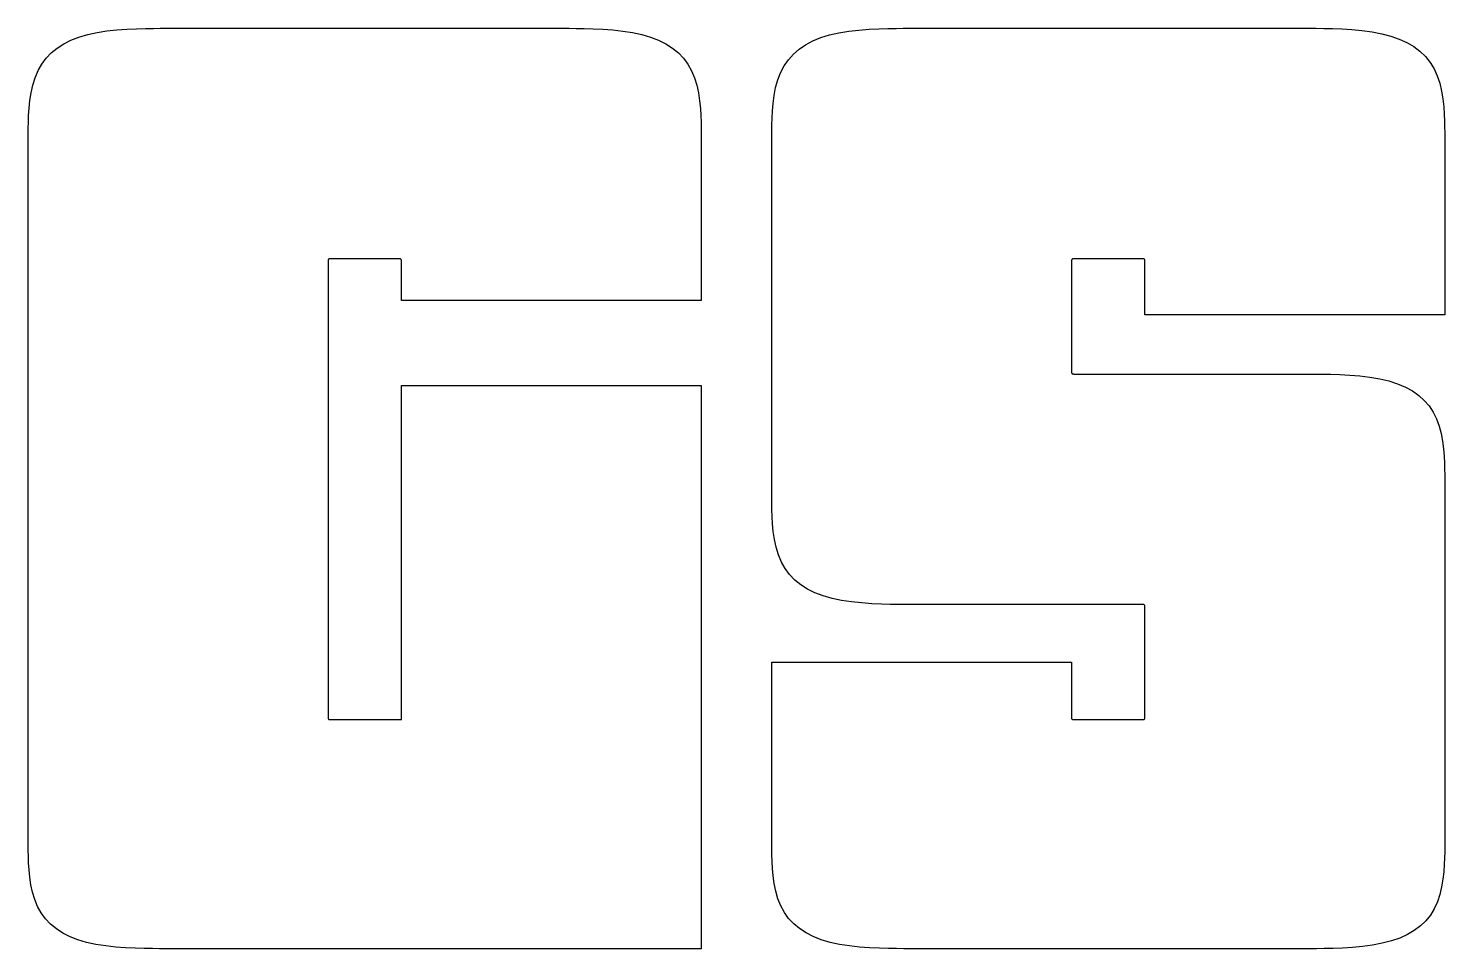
# Model space of a CAD drawing. Extents: x -29.5 to 10.5, y 9.3 to 15.2.
# Drawn here: x -29.48 to -22.58, y 10.68 to 15.17 of the extents above; entities that cross this region are included whole.
import ezdxf

# ---------------------------------------------------------------- set-up
doc = ezdxf.new("R2010")
doc.units = 0
doc.layers.add('LAYER 1', color=7, linetype='CONTINUOUS')

msp = doc.modelspace()

# ---------------------------------------------------------------- linework, layer by layer
at = {"layer": 'LAYER 1'}
for points in [[(-29.1977, 10.7142), (-29.2399, 10.7267), (-29.2785, 10.7418), (-29.3136, 10.7596), (-29.3451, 10.78), (-29.3732, 10.8032), (-29.3977, 10.829), (-29.4188, 10.8575), (-29.4363, 10.8886), (-29.4503, 10.9224), (-29.4611, 10.9582), (-29.4691, 10.995), (-29.4747, 11.0319), (-29.4783, 11.068), (-29.4804, 11.1022), (-29.4814, 11.1336), (-29.4817, 11.1612), (-29.4817, 11.1841), (-29.4817, 11.202), (-29.4817, 11.2155), (-29.4817, 11.2251), (-29.4817, 11.2315), (-29.4817, 11.2353), (-29.4817, 11.2373), (-29.4817, 11.238), (-29.4817, 11.2381), (-29.4817, 11.2392), (-29.4817, 11.2464), (-29.4817, 11.2655), (-29.4817, 11.3024), (-29.4817, 11.3628), (-29.4817, 11.4528), (-29.4817, 11.578), (-29.4817, 11.7443), (-29.4817, 11.9565), (-29.4817, 12.2088), (-29.4817, 12.4896), (-29.4817, 12.7872), (-29.4817, 13.0898), (-29.4817, 13.3859), (-29.4817, 13.6638), (-29.4817, 13.9117), (-29.4817, 14.1182), (-29.4817, 14.2791), (-29.4817, 14.3996), (-29.4817, 14.4855), (-29.4817, 14.5427), (-29.4817, 14.577), (-29.4817, 14.5943), (-29.4817, 14.6005), (-29.4817, 14.6012), (-29.4817, 14.6013), (-29.4817, 14.6022), (-29.4817, 14.6044), (-29.4817, 14.6087), (-29.4817, 14.6156), (-29.4817, 14.6259), (-29.4817, 14.6402), (-29.4817, 14.6592), (-29.4817, 14.6833), (-29.4813, 14.7122), (-29.4802, 14.7448), (-29.4779, 14.7802), (-29.4741, 14.8173), (-29.4682, 14.8552), (-29.4599, 14.8929), (-29.4487, 14.9293), (-29.4343, 14.9636), (-29.4163, 14.9952), (-29.3949, 15.0241), (-29.3699, 15.0502), (-29.3414, 15.0736), (-29.3094, 15.0942), (-29.2738, 15.1121), (-29.2348, 15.1273), (-29.1922, 15.1397), (-29.1464, 15.1495), (-29.0986, 15.1569), (-29.0499, 15.1622), (-29.0016, 15.1659), (-28.9551, 15.1681), (-28.9115, 15.1693), (-28.8722, 15.1698), (-28.8385, 15.1699), (-28.8113, 15.1699), (-28.7904, 15.1699), (-28.7751, 15.1699), (-28.7645, 15.1699), (-28.7576, 15.1699), (-28.7537, 15.1699), (-28.752, 15.1699), (-28.7515, 15.1699), (-28.7514, 15.1699), (-28.7498, 15.1699), (-28.7434, 15.1699), (-28.7292, 15.1699), (-28.704, 15.1699), (-28.6646, 15.1699), (-28.6079, 15.1699), (-28.5307, 15.1699), (-28.4298, 15.1699), (-28.3047, 15.1699), (-28.1607, 15.1699), (-28.004, 15.1699), (-27.8411, 15.1699), (-27.6782, 15.1699), (-27.5217, 15.1699), (-27.3779, 15.1699), (-27.2531, 15.1699), (-27.1526, 15.1699), (-27.0757, 15.1699), (-27.0193, 15.1699), (-26.9801, 15.1699), (-26.955, 15.1699), (-26.941, 15.1699), (-26.9347, 15.1699), (-26.9331, 15.1699), (-26.933, 15.1699), (-26.9325, 15.1699), (-26.9307, 15.1699), (-26.9268, 15.1699), (-26.9199, 15.1699), (-26.9092, 15.1699), (-26.8938, 15.1699), (-26.8729, 15.1699), (-26.8456, 15.1699), (-26.8118, 15.1698), (-26.7724, 15.1693), (-26.7288, 15.1681), (-26.6822, 15.1658), (-26.634, 15.1621), (-26.5853, 15.1568), (-26.5374, 15.1493), (-26.4917, 15.1395), (-26.4491, 15.1271), (-26.4101, 15.1119), (-26.3747, 15.094), (-26.3427, 15.0733), (-26.3142, 15.0499), (-26.2893, 15.0237), (-26.2679, 14.9948), (-26.25, 14.9632), (-26.2356, 14.9288), (-26.2245, 14.8923), (-26.2162, 14.8546), (-26.2104, 14.8168), (-26.2065, 14.7797), (-26.2043, 14.7443), (-26.2032, 14.7118), (-26.2028, 14.6829), (-26.2028, 14.6589), (-26.2028, 14.64), (-26.2028, 14.6257), (-26.2028, 14.6155), (-26.2028, 14.6086), (-26.2028, 14.6044), (-26.2028, 14.6022), (-26.2028, 14.6013), (-26.2028, 14.6012), (-26.2028, 14.601), (-26.2028, 14.5996), (-26.2028, 14.5957), (-26.2028, 14.5879), (-26.2028, 14.5749), (-26.2028, 14.5554), (-26.2028, 14.5281), (-26.2028, 14.4917), (-26.2028, 14.445), (-26.2028, 14.389), (-26.2028, 14.3263), (-26.2028, 14.2595), (-26.2028, 14.1912), (-26.2028, 14.1242), (-26.2028, 14.0609), (-26.2028, 14.0042), (-26.2028, 13.9565), (-26.2028, 13.9191), (-26.2028, 13.891), (-26.2028, 13.8708), (-26.2028, 13.8572), (-26.2028, 13.849), (-26.2028, 13.8447), (-26.2028, 13.8431), (-26.2028, 13.8429), (-26.2028, 13.8429), (-26.2028, 13.8429), (-26.2028, 13.8429), (-26.2028, 13.8429), (-26.2028, 13.8429), (-26.2028, 13.8429), (-26.2028, 13.8429), (-26.2028, 13.8429), (-26.2029, 13.8429), (-26.2047, 13.8429), (-26.2107, 13.8429), (-26.2234, 13.8429), (-26.2454, 13.8429), (-26.2792, 13.8429), (-26.3273, 13.8429), (-26.3923, 13.8429), (-26.4766, 13.8429), (-26.58, 13.8429), (-26.6977, 13.8429), (-26.8247, 13.8429), (-26.9559, 13.8429), (-27.0861, 13.8429), (-27.2105, 13.8429), (-27.3238, 13.8429), (-27.421, 13.8429), (-27.4984, 13.8429), (-27.5572, 13.8429), (-27.6001, 13.8429), (-27.6295, 13.8429), (-27.6479, 13.8429), (-27.658, 13.8429), (-27.6623, 13.8429), (-27.6632, 13.8429), (-27.6632, 13.8429), (-27.6632, 13.8429), (-27.6632, 13.8429), (-27.6632, 13.8429), (-27.6632, 13.8429), (-27.6632, 13.8429), (-27.6632, 13.8429), (-27.6632, 13.8429), (-27.6632, 13.8429), (-27.6632, 13.843), (-27.6632, 13.8436), (-27.6632, 13.845), (-27.6632, 13.8475), (-27.6632, 13.8514), (-27.6632, 13.8571), (-27.6632, 13.8649), (-27.6632, 13.8751), (-27.6632, 13.8879), (-27.6632, 13.9028), (-27.6632, 13.919), (-27.6632, 13.9359), (-27.6632, 13.9529), (-27.6632, 13.9694), (-27.6632, 13.9845), (-27.6632, 13.9978), (-27.6632, 14.0086), (-27.6632, 14.0168), (-27.6632, 14.0229), (-27.6632, 14.0272), (-27.6632, 14.03), (-27.6632, 14.0316), (-27.6632, 14.0323), (-27.6632, 14.0325), (-27.6632, 14.0325), (-27.6632, 14.0325), (-27.6632, 14.0325), (-27.6632, 14.0326), (-27.6632, 14.0327), (-27.6632, 14.0329), (-27.6632, 14.0332), (-27.6632, 14.0336), (-27.6632, 14.0341), (-27.6632, 14.0347), (-27.6632, 14.0355), (-27.6632, 14.0363), (-27.6633, 14.0372), (-27.6634, 14.0381), (-27.6635, 14.039), (-27.6637, 14.04), (-27.6639, 14.0408), (-27.6642, 14.0417), (-27.6646, 14.0424), (-27.665, 14.0431), (-27.6655, 14.0437), (-27.6661, 14.0443), (-27.6667, 14.0448), (-27.6675, 14.0452), (-27.6682, 14.0456), (-27.6691, 14.0458), (-27.67, 14.0461), (-27.6709, 14.0462), (-27.6719, 14.0463), (-27.6728, 14.0464), (-27.6737, 14.0465), (-27.6745, 14.0465), (-27.6752, 14.0465), (-27.6758, 14.0465), (-27.6763, 14.0465), (-27.6767, 14.0465), (-27.6769, 14.0465), (-27.6771, 14.0465), (-27.6772, 14.0465), (-27.6773, 14.0465), (-27.6773, 14.0465), (-27.6773, 14.0465), (-27.6774, 14.0465), (-27.6779, 14.0465), (-27.6794, 14.0465), (-27.6826, 14.0465), (-27.688, 14.0465), (-27.6961, 14.0465), (-27.7076, 14.0465), (-27.723, 14.0465), (-27.7428, 14.0465), (-27.7668, 14.0465), (-27.7938, 14.0465), (-27.8227, 14.0465), (-27.8524, 14.0465), (-27.8817, 14.0465), (-27.9095, 14.0465), (-27.9346, 14.0465), (-27.9558, 14.0465), (-27.9725, 14.0465), (-27.9852, 14.0465), (-27.9943, 14.0465), (-28.0005, 14.0465), (-28.0043, 14.0465), (-28.0064, 14.0465), (-28.0072, 14.0465), (-28.0073, 14.0465), (-28.0073, 14.0465), (-28.0073, 14.0465), (-28.0074, 14.0465), (-28.0075, 14.0465), (-28.0076, 14.0465), (-28.0078, 14.0465), (-28.0082, 14.0465), (-28.0086, 14.0465), (-28.0092, 14.0465), (-28.0099, 14.0465), (-28.0106, 14.0465), (-28.0115, 14.0464), (-28.0124, 14.0464), (-28.0133, 14.0463), (-28.0143, 14.0461), (-28.0152, 14.0459), (-28.016, 14.0457), (-28.0168, 14.0453), (-28.0175, 14.0449), (-28.0182, 14.0445), (-28.0188, 14.0439), (-28.0193, 14.0433), (-28.0198, 14.0427), (-28.0202, 14.0419), (-28.0205, 14.0411), (-28.0207, 14.0402), (-28.0209, 14.0393), (-28.0211, 14.0384), (-28.0212, 14.0375), (-28.0212, 14.0366), (-28.0213, 14.0357), (-28.0213, 14.035), (-28.0213, 14.0343), (-28.0213, 14.0337), (-28.0213, 14.0333), (-28.0213, 14.033), (-28.0213, 14.0328), (-28.0213, 14.0326), (-28.0213, 14.0326), (-28.0213, 14.0325), (-28.0213, 14.0325), (-28.0213, 14.0325), (-28.0213, 14.0312), (-28.0213, 14.025), (-28.0213, 14.0102), (-28.0213, 13.9827), (-28.0213, 13.9388), (-28.0213, 13.8747), (-28.0213, 13.7864), (-28.0213, 13.6701), (-28.0213, 13.5236), (-28.0213, 13.3523), (-28.0213, 13.1639), (-28.0213, 12.9662), (-28.0213, 12.7668), (-28.0213, 12.5735), (-28.0213, 12.3939), (-28.0213, 12.2358), (-28.0213, 12.1063), (-28.0213, 12.0065), (-28.0213, 11.9324), (-28.0213, 11.8802), (-28.0213, 11.8462), (-28.0213, 11.8264), (-28.0213, 11.8169), (-28.0213, 11.814), (-28.0213, 11.8138), (-28.0213, 11.8138), (-28.0213, 11.8138), (-28.0213, 11.8137), (-28.0213, 11.8136), (-28.0213, 11.8134), (-28.0213, 11.8131), (-28.0213, 11.8127), (-28.0213, 11.8122), (-28.0213, 11.8116), (-28.0213, 11.8109), (-28.0213, 11.8101), (-28.0212, 11.8092), (-28.0211, 11.8082), (-28.021, 11.8073), (-28.0208, 11.8064), (-28.0206, 11.8055), (-28.0203, 11.8047), (-28.02, 11.8039), (-28.0195, 11.8032), (-28.019, 11.8026), (-28.0185, 11.802), (-28.0178, 11.8015), (-28.0171, 11.8011), (-28.0164, 11.8008), (-28.0155, 11.8005), (-28.0146, 11.8003), (-28.0137, 11.8001), (-28.0128, 11.8), (-28.0119, 11.7999), (-28.011, 11.7998), (-28.0102, 11.7998), (-28.0095, 11.7998), (-28.0088, 11.7998), (-28.0083, 11.7998), (-28.008, 11.7998), (-28.0077, 11.7998), (-28.0075, 11.7998), (-28.0074, 11.7998), (-28.0073, 11.7998), (-28.0073, 11.7998), (-28.0073, 11.7998), (-28.0073, 11.7998), (-28.0068, 11.7998), (-28.0053, 11.7998), (-28.0022, 11.7998), (-27.9969, 11.7998), (-27.9888, 11.7998), (-27.9772, 11.7998), (-27.9617, 11.7998), (-27.9415, 11.7998), (-27.917, 11.7998), (-27.8891, 11.7998), (-27.8591, 11.7998), (-27.8281, 11.7998), (-27.7975, 11.7998), (-27.7683, 11.7998), (-27.7418, 11.7998), (-27.7191, 11.7998), (-27.7012, 11.7998), (-27.6875, 11.7998), (-27.6776, 11.7998), (-27.6708, 11.7998), (-27.6666, 11.7998), (-27.6643, 11.7998), (-27.6634, 11.7998), (-27.6632, 11.7998), (-27.6632, 11.7998), (-27.6632, 11.7998), (-27.6632, 11.7998), (-27.6632, 11.7998), (-27.6632, 11.7998), (-27.6632, 11.7998), (-27.6632, 11.7998), (-27.6632, 11.7998), (-27.6632, 11.7998), (-27.6632, 11.8012), (-27.6632, 11.8066), (-27.6632, 11.8188), (-27.6632, 11.8408), (-27.6632, 11.8753), (-27.6632, 11.9252), (-27.6632, 11.9932), (-27.6632, 12.0823), (-27.6632, 12.1933), (-27.6632, 12.3215), (-27.6632, 12.4614), (-27.6632, 12.6071), (-27.6632, 12.7531), (-27.6632, 12.8938), (-27.6632, 13.0234), (-27.6632, 13.1363), (-27.6632, 13.2276), (-27.6632, 13.2976), (-27.6632, 13.3491), (-27.6632, 13.3849), (-27.6632, 13.408), (-27.6632, 13.4211), (-27.6632, 13.427), (-27.6632, 13.4286), (-27.6632, 13.4287), (-27.6632, 13.4287), (-27.6632, 13.4287), (-27.6632, 13.4287), (-27.6632, 13.4287), (-27.6632, 13.4287), (-27.6632, 13.4287), (-27.6632, 13.4287), (-27.6632, 13.4287), (-27.6626, 13.4287), (-27.659, 13.4287), (-27.65, 13.4287), (-27.6329, 13.4287), (-27.6054, 13.4287), (-27.5647, 13.4287), (-27.5085, 13.4287), (-27.4341, 13.4287), (-27.3398, 13.4287), (-27.2286, 13.4287), (-27.1057, 13.4287), (-26.9759, 13.4287), (-26.8446, 13.4287), (-26.7166, 13.4287), (-26.5972, 13.4287), (-26.4913, 13.4287), (-26.4038, 13.4287), (-26.336, 13.4287), (-26.2855, 13.4287), (-26.2497, 13.4287), (-26.2261, 13.4287), (-26.2121, 13.4287), (-26.2053, 13.4287), (-26.203, 13.4287), (-26.2028, 13.4287), (-26.2028, 13.4287), (-26.2028, 13.4287), (-26.2028, 13.4287), (-26.2028, 13.4287), (-26.2028, 13.4287), (-26.2028, 13.4287), (-26.2028, 13.4287), (-26.2028, 13.4287), (-26.2028, 13.4282), (-26.2028, 13.4235), (-26.2028, 13.4098), (-26.2028, 13.3825), (-26.2028, 13.3366), (-26.2028, 13.2676), (-26.2028, 13.1705), (-26.2028, 13.0406), (-26.2028, 12.8736), (-26.2028, 12.6725), (-26.2028, 12.4465), (-26.2028, 12.2052), (-26.2028, 11.9582), (-26.2028, 11.7149), (-26.2028, 11.485), (-26.2028, 11.2779), (-26.2028, 11.1031), (-26.2028, 10.9658), (-26.2028, 10.8623), (-26.2028, 10.7878), (-26.2028, 10.7375), (-26.2028, 10.7067), (-26.2028, 10.6906), (-26.2028, 10.6844), (-26.2028, 10.6834), (-26.2028, 10.6834), (-26.2028, 10.6834), (-26.2028, 10.6834), (-26.2028, 10.6834), (-26.2028, 10.6834), (-26.2028, 10.6834), (-26.2028, 10.6834), (-26.2028, 10.6834), (-26.203, 10.6834), (-26.2058, 10.6834), (-26.2157, 10.6834), (-26.2371, 10.6834), (-26.2745, 10.6834), (-26.3322, 10.6834), (-26.4146, 10.6834), (-26.5263, 10.6834), (-26.6715, 10.6834), (-26.8503, 10.6834), (-27.0546, 10.6834), (-27.2755, 10.6834), (-27.5043, 10.6834), (-27.732, 10.6834), (-27.9498, 10.6834), (-28.1488, 10.6834), (-28.3203, 10.6834), (-28.4573, 10.6834), (-28.5616, 10.6834), (-28.6378, 10.6834), (-28.6903, 10.6834), (-28.7235, 10.6834), (-28.7418, 10.6834), (-28.7496, 10.6834), (-28.7515, 10.6834), (-28.7515, 10.6834), (-28.7521, 10.6834), (-28.7541, 10.6834), (-28.7583, 10.6834), (-28.7656, 10.6834), (-28.7768, 10.6834), (-28.7927, 10.6834), (-28.8143, 10.6834), (-28.8423, 10.6834), (-28.8769, 10.6835), (-28.9168, 10.6841), (-28.9608, 10.6854), (-29.0076, 10.6877), (-29.056, 10.6915), (-29.1046, 10.6969), (-29.1523, 10.7044)], [(-25.5748, 10.7142), (-25.6175, 10.7269), (-25.6566, 10.7422), (-25.6921, 10.7604), (-25.7239, 10.7813), (-25.7521, 10.8049), (-25.7767, 10.8313), (-25.7977, 10.8604), (-25.8151, 10.8922), (-25.8289, 10.9268), (-25.8395, 10.9632), (-25.8472, 11.0007), (-25.8525, 11.038), (-25.8559, 11.0743), (-25.8578, 11.1085), (-25.8586, 11.1397), (-25.8588, 11.1668), (-25.8588, 11.1888), (-25.8588, 11.2058), (-25.8588, 11.2183), (-25.8588, 11.2271), (-25.8588, 11.2328), (-25.8588, 11.2361), (-25.8588, 11.2376), (-25.8588, 11.2381), (-25.8588, 11.2381), (-25.8588, 11.2388), (-25.8588, 11.2415), (-25.8588, 11.2479), (-25.8588, 11.2595), (-25.8588, 11.2778), (-25.8588, 11.3042), (-25.8588, 11.3404), (-25.8588, 11.3879), (-25.8588, 11.4469), (-25.8588, 11.5148), (-25.8588, 11.5886), (-25.8588, 11.6652), (-25.8588, 11.7416), (-25.8588, 11.8147), (-25.8588, 11.8814), (-25.8588, 11.9388), (-25.8588, 11.9845), (-25.8588, 12.0191), (-25.8588, 12.0442), (-25.8588, 12.0613), (-25.8588, 12.072), (-25.8588, 12.0778), (-25.8588, 12.0801), (-25.8588, 12.0806), (-25.8588, 12.0806), (-25.8588, 12.0806), (-25.8588, 12.0806), (-25.8588, 12.0806), (-25.8588, 12.0806), (-25.8588, 12.0806), (-25.8588, 12.0806), (-25.8588, 12.0806), (-25.8587, 12.0806), (-25.8571, 12.0806), (-25.8514, 12.0806), (-25.8389, 12.0806), (-25.817, 12.0806), (-25.783, 12.0806), (-25.7343, 12.0806), (-25.6682, 12.0806), (-25.5823, 12.0806), (-25.4769, 12.0806), (-25.3569, 12.0806), (-25.2278, 12.0806), (-25.0946, 12.0806), (-24.9629, 12.0806), (-24.8378, 12.0806), (-24.7245, 12.0806), (-24.6285, 12.0806), (-24.553, 12.0806), (-24.4961, 12.0806), (-24.4553, 12.0806), (-24.4277, 12.0806), (-24.4109, 12.0806), (-24.4022, 12.0806), (-24.3989, 12.0806), (-24.3984, 12.0806), (-24.3984, 12.0806), (-24.3984, 12.0806), (-24.3984, 12.0806), (-24.3984, 12.0806), (-24.3984, 12.0806), (-24.3984, 12.0806), (-24.3984, 12.0806), (-24.3984, 12.0806), (-24.3984, 12.0806), (-24.3984, 12.0802), (-24.3984, 12.0789), (-24.3984, 12.0764), (-24.3984, 12.072), (-24.3984, 12.0654), (-24.3984, 12.0559), (-24.3984, 12.0433), (-24.3984, 12.0269), (-24.3984, 12.0071), (-24.3984, 11.9848), (-24.3984, 11.961), (-24.3984, 11.9367), (-24.3984, 11.9127), (-24.3984, 11.8902), (-24.3984, 11.87), (-24.3984, 11.8531), (-24.3984, 11.84), (-24.3984, 11.8301), (-24.3984, 11.8231), (-24.3984, 11.8185), (-24.3984, 11.8157), (-24.3984, 11.8143), (-24.3984, 11.8139), (-24.3984, 11.8138), (-24.3984, 11.8138), (-24.3984, 11.8138), (-24.3984, 11.8137), (-24.3984, 11.8136), (-24.3984, 11.8134), (-24.3984, 11.8131), (-24.3984, 11.8128), (-24.3984, 11.8123), (-24.3984, 11.8117), (-24.3984, 11.8109), (-24.3984, 11.8101), (-24.3983, 11.8092), (-24.3982, 11.8082), (-24.3981, 11.8073), (-24.3979, 11.8063), (-24.3977, 11.8054), (-24.3974, 11.8046), (-24.397, 11.8038), (-24.3966, 11.8031), (-24.3961, 11.8025), (-24.3955, 11.802), (-24.3948, 11.8015), (-24.3941, 11.8011), (-24.3933, 11.8007), (-24.3925, 11.8004), (-24.3916, 11.8002), (-24.3906, 11.8001), (-24.3897, 11.7999), (-24.3888, 11.7999), (-24.3879, 11.7998), (-24.3871, 11.7998), (-24.3864, 11.7998), (-24.3858, 11.7998), (-24.3853, 11.7998), (-24.385, 11.7998), (-24.3847, 11.7998), (-24.3846, 11.7998), (-24.3845, 11.7998), (-24.3844, 11.7998), (-24.3844, 11.7998), (-24.3844, 11.7998), (-24.3843, 11.7998), (-24.3835, 11.7998), (-24.3814, 11.7998), (-24.3775, 11.7998), (-24.3712, 11.7998), (-24.3618, 11.7998), (-24.3488, 11.7998), (-24.3315, 11.7998), (-24.3096, 11.7998), (-24.2839, 11.7998), (-24.2555, 11.7998), (-24.2257, 11.7998), (-24.1957, 11.7998), (-24.1665, 11.7998), (-24.1396, 11.7998), (-24.1159, 11.7998), (-24.0967, 11.7998), (-24.082, 11.7998), (-24.0711, 11.7998), (-24.0636, 11.7998), (-24.0587, 11.7998), (-24.056, 11.7998), (-24.0547, 11.7998), (-24.0544, 11.7998), (-24.0544, 11.7998), (-24.0544, 11.7998), (-24.0544, 11.7998), (-24.0543, 11.7998), (-24.0541, 11.7998), (-24.0539, 11.7998), (-24.0536, 11.7998), (-24.0532, 11.7998), (-24.0527, 11.7998), (-24.052, 11.7998), (-24.0512, 11.7998), (-24.0504, 11.7998), (-24.0494, 11.7999), (-24.0485, 11.8), (-24.0475, 11.8001), (-24.0466, 11.8003), (-24.0457, 11.8006), (-24.0449, 11.8009), (-24.0442, 11.8013), (-24.0435, 11.8018), (-24.0429, 11.8023), (-24.0423, 11.8029), (-24.0419, 11.8035), (-24.0415, 11.8043), (-24.0411, 11.8051), (-24.0409, 11.806), (-24.0407, 11.8069), (-24.0405, 11.8078), (-24.0404, 11.8088), (-24.0404, 11.8097), (-24.0403, 11.8106), (-24.0403, 11.8114), (-24.0403, 11.812), (-24.0403, 11.8126), (-24.0403, 11.813), (-24.0403, 11.8133), (-24.0403, 11.8135), (-24.0403, 11.8137), (-24.0403, 11.8138), (-24.0403, 11.8138), (-24.0403, 11.8138), (-24.0403, 11.8138), (-24.0403, 11.8143), (-24.0403, 11.8162), (-24.0403, 11.8204), (-24.0403, 11.828), (-24.0403, 11.8399), (-24.0403, 11.8571), (-24.0403, 11.8805), (-24.0403, 11.9111), (-24.0403, 11.9489), (-24.0403, 11.9923), (-24.0403, 12.0392), (-24.0403, 12.0878), (-24.0403, 12.1361), (-24.0403, 12.1821), (-24.0403, 12.2241), (-24.0403, 12.2599), (-24.0403, 12.2883), (-24.0403, 12.3098), (-24.0403, 12.3253), (-24.0403, 12.3358), (-24.0403, 12.3423), (-24.0403, 12.3458), (-24.0403, 12.3471), (-24.0403, 12.3474), (-24.0403, 12.3474), (-24.0403, 12.3474), (-24.0403, 12.3475), (-24.0403, 12.3476), (-24.0403, 12.3477), (-24.0403, 12.348), (-24.0403, 12.3483), (-24.0403, 12.3488), (-24.0403, 12.3494), (-24.0403, 12.3501), (-24.0403, 12.3509), (-24.0404, 12.3518), (-24.0404, 12.3527), (-24.0406, 12.3536), (-24.0407, 12.3546), (-24.0409, 12.3555), (-24.0412, 12.3564), (-24.0416, 12.3571), (-24.042, 12.3579), (-24.0425, 12.3585), (-24.043, 12.3591), (-24.0437, 12.3596), (-24.0444, 12.36), (-24.0451, 12.3604), (-24.046, 12.3607), (-24.0469, 12.3609), (-24.0478, 12.3611), (-24.0488, 12.3612), (-24.0497, 12.3613), (-24.0506, 12.3614), (-24.0515, 12.3614), (-24.0522, 12.3614), (-24.0528, 12.3614), (-24.0533, 12.3614), (-24.0537, 12.3614), (-24.054, 12.3614), (-24.0542, 12.3614), (-24.0543, 12.3614), (-24.0544, 12.3614), (-24.0544, 12.3614), (-24.0544, 12.3614), (-24.0546, 12.3614), (-24.0563, 12.3614), (-24.0616, 12.3614), (-24.0724, 12.3614), (-24.0905, 12.3614), (-24.118, 12.3614), (-24.1569, 12.3614), (-24.2089, 12.3614), (-24.276, 12.3614), (-24.3565, 12.3614), (-24.4468, 12.3614), (-24.5429, 12.3614), (-24.6409, 12.3614), (-24.737, 12.3614), (-24.8272, 12.3614), (-24.9077, 12.3614), (-24.9746, 12.3614), (-25.0265, 12.3614), (-25.0653, 12.3614), (-25.0927, 12.3614), (-25.1108, 12.3614), (-25.1215, 12.3614), (-25.1267, 12.3614), (-25.1284, 12.3614), (-25.1286, 12.3614), (-25.1289, 12.3614), (-25.1302, 12.3614), (-25.1334, 12.3614), (-25.1395, 12.3614), (-25.1492, 12.3614), (-25.1635, 12.3614), (-25.1833, 12.3614), (-25.2095, 12.3614), (-25.2425, 12.3615), (-25.2814, 12.3619), (-25.3249, 12.3629), (-25.3717, 12.365), (-25.4205, 12.3685), (-25.4698, 12.3737), (-25.5185, 12.3809), (-25.5652, 12.3906), (-25.6087, 12.4029), (-25.6485, 12.4181), (-25.6848, 12.4361), (-25.7174, 12.4569), (-25.7464, 12.4805), (-25.7718, 12.507), (-25.7935, 12.5362), (-25.8117, 12.5683), (-25.8262, 12.6032), (-25.8374, 12.6402), (-25.8457, 12.6785), (-25.8515, 12.7169), (-25.8553, 12.7544), (-25.8575, 12.79), (-25.8585, 12.8228), (-25.8588, 12.8515), (-25.8588, 12.8753), (-25.8588, 12.8937), (-25.8588, 12.9075), (-25.8588, 12.9173), (-25.8588, 12.9238), (-25.8588, 12.9276), (-25.8588, 12.9295), (-25.8588, 12.9301), (-25.8588, 12.9302), (-25.8588, 12.931), (-25.8588, 12.9353), (-25.8588, 12.9463), (-25.8588, 12.9667), (-25.8588, 12.9998), (-25.8588, 13.0486), (-25.8588, 13.116), (-25.8588, 13.2051), (-25.8588, 13.3175), (-25.8588, 13.449), (-25.8588, 13.5933), (-25.8588, 13.7446), (-25.8588, 13.8967), (-25.8588, 14.0435), (-25.8588, 14.1791), (-25.8588, 14.2974), (-25.8588, 14.393), (-25.8588, 14.4662), (-25.8588, 14.5198), (-25.8588, 14.5569), (-25.8588, 14.5806), (-25.8588, 14.5938), (-25.8588, 14.5997), (-25.8588, 14.6012), (-25.8588, 14.6012), (-25.8588, 14.6016), (-25.8588, 14.6031), (-25.8588, 14.6063), (-25.8588, 14.612), (-25.8588, 14.6208), (-25.8588, 14.6334), (-25.8588, 14.6505), (-25.8588, 14.6728), (-25.8586, 14.7002), (-25.8578, 14.7319), (-25.856, 14.7669), (-25.8528, 14.804), (-25.8476, 14.8422), (-25.84, 14.8806), (-25.8297, 14.9181), (-25.8161, 14.9536), (-25.7989, 14.9865), (-25.7782, 15.0165), (-25.7538, 15.0437), (-25.7258, 15.0681), (-25.6941, 15.0897), (-25.6589, 15.1085), (-25.6201, 15.1244), (-25.5776, 15.1376), (-25.5317, 15.1479), (-25.4834, 15.1558), (-25.4341, 15.1615), (-25.3851, 15.1655), (-25.3376, 15.1679), (-25.293, 15.1692), (-25.2527, 15.1698), (-25.2179, 15.1699), (-25.1899, 15.1699), (-25.1684, 15.1699), (-25.1527, 15.1699), (-25.1417, 15.1699), (-25.1348, 15.1699), (-25.1308, 15.1699), (-25.1291, 15.1699), (-25.1286, 15.1699), (-25.1285, 15.1699), (-25.1266, 15.1699), (-25.1197, 15.1699), (-25.1045, 15.1699), (-25.0777, 15.1699), (-25.036, 15.1699), (-24.9761, 15.1699), (-24.8947, 15.1699), (-24.7885, 15.1699), (-24.658, 15.1699), (-24.5092, 15.1699), (-24.3487, 15.1699), (-24.183, 15.1699), (-24.0188, 15.1699), (-23.8625, 15.1699), (-23.7209, 15.1699), (-23.6005, 15.1699), (-23.5056, 15.1699), (-23.434, 15.1699), (-23.3824, 15.1699), (-23.3476, 15.1699), (-23.3263, 15.1699), (-23.3151, 15.1699), (-23.3108, 15.1699), (-23.3101, 15.1699), (-23.31, 15.1699), (-23.3091, 15.1699), (-23.3065, 15.1699), (-23.3013, 15.1699), (-23.2927, 15.1699), (-23.2798, 15.1699), (-23.2616, 15.1699), (-23.2374, 15.1699), (-23.2063, 15.1699), (-23.169, 15.1696), (-23.1266, 15.1688), (-23.0806, 15.167), (-23.0323, 15.1639), (-22.983, 15.1593), (-22.9339, 15.1527), (-22.8865, 15.1437), (-22.8421, 15.1322), (-22.8012, 15.1178), (-22.7639, 15.1006), (-22.7303, 15.0806), (-22.7002, 15.0578), (-22.6738, 15.0322), (-22.651, 15.0037), (-22.6318, 14.9725), (-22.6163, 14.9384), (-22.6041, 14.9019), (-22.5951, 14.8639), (-22.5886, 14.8254), (-22.5843, 14.7875), (-22.5817, 14.7512), (-22.5804, 14.7176), (-22.58, 14.6876), (-22.5799, 14.6623), (-22.5799, 14.6424), (-22.5799, 14.6274), (-22.5799, 14.6165), (-22.5799, 14.6092), (-22.5799, 14.6047), (-22.5799, 14.6023), (-22.5799, 14.6014), (-22.5799, 14.6012), (-22.5799, 14.601), (-22.5799, 14.5995), (-22.5799, 14.5952), (-22.5799, 14.5866), (-22.5799, 14.5721), (-22.5799, 14.5503), (-22.5799, 14.5197), (-22.5799, 14.4787), (-22.5799, 14.4262), (-22.5799, 14.3634), (-22.5799, 14.2934), (-22.5799, 14.219), (-22.5799, 14.1434), (-22.5799, 14.0696), (-22.5799, 14.0004), (-22.5799, 13.939), (-22.5799, 13.8882), (-22.5799, 13.849), (-22.5799, 13.8198), (-22.5799, 13.7992), (-22.5799, 13.7857), (-22.5799, 13.7778), (-22.5799, 13.774), (-22.5799, 13.7728), (-22.5799, 13.7727), (-22.5799, 13.7727), (-22.5799, 13.7727), (-22.5799, 13.7727), (-22.5799, 13.7727), (-22.5799, 13.7727), (-22.5799, 13.7727), (-22.5799, 13.7727), (-22.5799, 13.7727), (-22.5804, 13.7727), (-22.5838, 13.7727), (-22.5926, 13.7727), (-22.6094, 13.7727), (-22.6371, 13.7727), (-22.6781, 13.7727), (-22.7351, 13.7727), (-22.8108, 13.7727), (-22.907, 13.7727), (-23.0203, 13.7727), (-23.1455, 13.7727), (-23.2773, 13.7727), (-23.4104, 13.7727), (-23.5395, 13.7727), (-23.6594, 13.7727), (-23.7646, 13.7727), (-23.8504, 13.7727), (-23.9163, 13.7727), (-23.9648, 13.7727), (-23.9987, 13.7727), (-24.0205, 13.7727), (-24.033, 13.7727), (-24.0386, 13.7727), (-24.0402, 13.7727), (-24.0403, 13.7727), (-24.0403, 13.7727), (-24.0403, 13.7727), (-24.0403, 13.7727), (-24.0403, 13.7727), (-24.0403, 13.7727), (-24.0403, 13.7727), (-24.0403, 13.7727), (-24.0403, 13.7727), (-24.0403, 13.7728), (-24.0403, 13.7736), (-24.0403, 13.7754), (-24.0403, 13.7787), (-24.0403, 13.784), (-24.0403, 13.7918), (-24.0403, 13.8025), (-24.0403, 13.8166), (-24.0403, 13.8343), (-24.0403, 13.8549), (-24.0403, 13.8775), (-24.0403, 13.901), (-24.0403, 13.9246), (-24.0403, 13.9474), (-24.0403, 13.9683), (-24.0403, 13.9865), (-24.0403, 14.0011), (-24.0403, 14.0122), (-24.0403, 14.0203), (-24.0403, 14.0259), (-24.0403, 14.0295), (-24.0403, 14.0315), (-24.0403, 14.0323), (-24.0403, 14.0325), (-24.0403, 14.0325), (-24.0403, 14.0325), (-24.0403, 14.0326), (-24.0403, 14.0326), (-24.0403, 14.0328), (-24.0403, 14.033), (-24.0403, 14.0333), (-24.0403, 14.0337), (-24.0403, 14.0343), (-24.0403, 14.035), (-24.0403, 14.0358), (-24.0404, 14.0366), (-24.0404, 14.0375), (-24.0405, 14.0385), (-24.0407, 14.0394), (-24.0409, 14.0403), (-24.0411, 14.0412), (-24.0415, 14.042), (-24.0419, 14.0428), (-24.0424, 14.0434), (-24.0429, 14.044), (-24.0435, 14.0445), (-24.0442, 14.045), (-24.045, 14.0454), (-24.0458, 14.0457), (-24.0467, 14.046), (-24.0476, 14.0462), (-24.0486, 14.0463), (-24.0495, 14.0464), (-24.0504, 14.0465), (-24.0513, 14.0465), (-24.0521, 14.0465), (-24.0527, 14.0465), (-24.0533, 14.0465), (-24.0537, 14.0465), (-24.054, 14.0465), (-24.0542, 14.0465), (-24.0543, 14.0465), (-24.0544, 14.0465), (-24.0544, 14.0465), (-24.0544, 14.0465), (-24.0544, 14.0465), (-24.0548, 14.0465), (-24.0561, 14.0465), (-24.059, 14.0465), (-24.0641, 14.0465), (-24.0719, 14.0465), (-24.083, 14.0465), (-24.0981, 14.0465), (-24.1177, 14.0465), (-24.1416, 14.0465), (-24.1688, 14.0465), (-24.1981, 14.0465), (-24.2281, 14.0465), (-24.2579, 14.0465), (-24.2861, 14.0465), (-24.3116, 14.0465), (-24.3331, 14.0465), (-24.35, 14.0465), (-24.3627, 14.0465), (-24.3718, 14.0465), (-24.3779, 14.0465), (-24.3817, 14.0465), (-24.3836, 14.0465), (-24.3843, 14.0465), (-24.3844, 14.0465), (-24.3844, 14.0465), (-24.3844, 14.0465), (-24.3845, 14.0465), (-24.3846, 14.0465), (-24.3847, 14.0465), (-24.385, 14.0465), (-24.3854, 14.0465), (-24.3858, 14.0465), (-24.3864, 14.0465), (-24.3872, 14.0465), (-24.388, 14.0465), (-24.3888, 14.0464), (-24.3898, 14.0463), (-24.3907, 14.0462), (-24.3917, 14.0461), (-24.3926, 14.0458), (-24.3934, 14.0455), (-24.3942, 14.0452), (-24.3949, 14.0447), (-24.3955, 14.0442), (-24.3961, 14.0437), (-24.3966, 14.043), (-24.3971, 14.0423), (-24.3974, 14.0416), (-24.3977, 14.0407), (-24.3979, 14.0398), (-24.3981, 14.0389), (-24.3982, 14.0379), (-24.3983, 14.037), (-24.3984, 14.0361), (-24.3984, 14.0353), (-24.3984, 14.0346), (-24.3984, 14.034), (-24.3984, 14.0335), (-24.3984, 14.0331), (-24.3984, 14.0329), (-24.3984, 14.0327), (-24.3984, 14.0326), (-24.3984, 14.0325), (-24.3984, 14.0325), (-24.3984, 14.0325), (-24.3984, 14.0324), (-24.3984, 14.0313), (-24.3984, 14.0283), (-24.3984, 14.0225), (-24.3984, 14.0129), (-24.3984, 13.9985), (-24.3984, 13.9783), (-24.3984, 13.9515), (-24.3984, 13.9171), (-24.3984, 13.8763), (-24.3984, 13.8309), (-24.3984, 13.7829), (-24.3984, 13.7342), (-24.3984, 13.6868), (-24.3984, 13.6426), (-24.3984, 13.6034), (-24.3984, 13.5713), (-24.3984, 13.5465), (-24.3984, 13.5281), (-24.3984, 13.5152), (-24.3984, 13.5068), (-24.3984, 13.5019), (-24.3984, 13.4996), (-24.3984, 13.4989), (-24.3984, 13.4989), (-24.3984, 13.4989), (-24.3984, 13.4989), (-24.3984, 13.4988), (-24.3984, 13.4987), (-24.3984, 13.4985), (-24.3984, 13.4982), (-24.3984, 13.4978), (-24.3984, 13.4973), (-24.3984, 13.4966), (-24.3984, 13.4958), (-24.3984, 13.495), (-24.3983, 13.4941), (-24.3982, 13.4931), (-24.3981, 13.4922), (-24.3979, 13.4912), (-24.3976, 13.4903), (-24.3973, 13.4895), (-24.3969, 13.4888), (-24.3965, 13.4881), (-24.396, 13.4874), (-24.3954, 13.4869), (-24.3947, 13.4864), (-24.394, 13.486), (-24.3932, 13.4857), (-24.3923, 13.4854), (-24.3914, 13.4852), (-24.3904, 13.485), (-24.3895, 13.4849), (-24.3886, 13.4849), (-24.3877, 13.4848), (-24.3869, 13.4848), (-24.3862, 13.4848), (-24.3857, 13.4848), (-24.3852, 13.4848), (-24.3849, 13.4848), (-24.3847, 13.4848), (-24.3845, 13.4848), (-24.3845, 13.4848), (-24.3844, 13.4848), (-24.3844, 13.4848), (-24.3844, 13.4848), (-24.3837, 13.4848), (-24.3804, 13.4848), (-24.3726, 13.4848), (-24.3584, 13.4848), (-24.3358, 13.4848), (-24.3029, 13.4848), (-24.2577, 13.4848), (-24.1982, 13.4848), (-24.124, 13.4848), (-24.0381, 13.4848), (-23.9444, 13.4848), (-23.8468, 13.4848), (-23.7493, 13.4848), (-23.6556, 13.4848), (-23.5698, 13.4848), (-23.4957, 13.4848), (-23.4364, 13.4848), (-23.3913, 13.4848), (-23.3584, 13.4848), (-23.3359, 13.4848), (-23.3218, 13.4848), (-23.3141, 13.4848), (-23.3108, 13.4848), (-23.3101, 13.4848), (-23.3101, 13.4848), (-23.3094, 13.4848), (-23.3072, 13.4848), (-23.3027, 13.4848), (-23.2949, 13.4848), (-23.283, 13.4848), (-23.266, 13.4848), (-23.2431, 13.4848), (-23.2136, 13.4848), (-23.1774, 13.4846), (-23.136, 13.4839), (-23.0907, 13.4824), (-23.0428, 13.4797), (-22.9936, 13.4756), (-22.9443, 13.4695), (-22.8965, 13.4614), (-22.8513, 13.4507), (-22.8096, 13.4372), (-22.7716, 13.4211), (-22.7372, 13.4021), (-22.7064, 13.3805), (-22.6792, 13.3561), (-22.6556, 13.3289), (-22.6356, 13.299), (-22.6193, 13.2664), (-22.6065, 13.2312), (-22.5968, 13.1944), (-22.5898, 13.1569), (-22.5851, 13.1197), (-22.5821, 13.0839), (-22.5806, 13.0505), (-22.58, 13.0204), (-22.5799, 12.9947), (-22.5799, 12.9741), (-22.5799, 12.9585), (-22.5799, 12.9471), (-22.5799, 12.9393), (-22.5799, 12.9343), (-22.5799, 12.9316), (-22.5799, 12.9305), (-22.5799, 12.9302), (-22.5799, 12.93), (-22.5799, 12.9278), (-22.5799, 12.9205), (-22.5799, 12.905), (-22.5799, 12.8782), (-22.5799, 12.8372), (-22.5799, 12.7787), (-22.5799, 12.6999), (-22.5799, 12.5977), (-22.5799, 12.4735), (-22.5799, 12.3331), (-22.5799, 12.1826), (-22.5799, 12.0283), (-22.5799, 11.8761), (-22.5799, 11.7323), (-22.5799, 11.603), (-22.5799, 11.4943), (-22.5799, 11.4092), (-22.5799, 11.3454), (-22.5799, 11.2999), (-22.5799, 11.2695), (-22.5799, 11.2512), (-22.5799, 11.2419), (-22.5799, 11.2385), (-22.5799, 11.2381), (-22.5799, 11.238), (-22.5799, 11.2371), (-22.5799, 11.2349), (-22.5799, 11.2307), (-22.5799, 11.2237), (-22.5799, 11.2134), (-22.5799, 11.1989), (-22.5799, 11.1798), (-22.5799, 11.1555), (-22.5804, 11.1265), (-22.5816, 11.0939), (-22.5841, 11.0586), (-22.5883, 11.0217), (-22.5946, 10.9842), (-22.6035, 10.9471), (-22.6154, 10.9114), (-22.6307, 10.878), (-22.6497, 10.8473), (-22.6723, 10.8194), (-22.6985, 10.7942), (-22.7283, 10.7718), (-22.7617, 10.7521), (-22.7988, 10.7352), (-22.8394, 10.721), (-22.8837, 10.7095), (-22.9309, 10.7007), (-22.9799, 10.6941), (-23.0292, 10.6894), (-23.0777, 10.6864), (-23.1238, 10.6846), (-23.1664, 10.6837), (-23.2042, 10.6834), (-23.2357, 10.6834), (-23.2603, 10.6834), (-23.2788, 10.6834), (-23.292, 10.6834), (-23.3009, 10.6834), (-23.3062, 10.6834), (-23.309, 10.6834), (-23.31, 10.6834), (-23.3101, 10.6834), (-23.3107, 10.6834), (-23.3147, 10.6834), (-23.3253, 10.6834), (-23.3459, 10.6834), (-23.3798, 10.6834), (-23.4302, 10.6834), (-23.5004, 10.6834), (-23.5938, 10.6834), (-23.7127, 10.6834), (-23.8532, 10.6834), (-24.0087, 10.6834), (-24.1726, 10.6834), (-24.3384, 10.6834), (-24.4995, 10.6834), (-24.6492, 10.6834), (-24.781, 10.6834), (-24.8888, 10.6834), (-24.9716, 10.6834), (-25.0328, 10.6834), (-25.0756, 10.6834), (-25.1032, 10.6834), (-25.1191, 10.6834), (-25.1264, 10.6834), (-25.1285, 10.6834), (-25.1286, 10.6834), (-25.129, 10.6834), (-25.1307, 10.6834), (-25.1344, 10.6834), (-25.1412, 10.6834), (-25.1519, 10.6834), (-25.1673, 10.6834), (-25.1884, 10.6834), (-25.216, 10.6834), (-25.2504, 10.6835), (-25.2904, 10.684), (-25.3347, 10.6852), (-25.382, 10.6875), (-25.431, 10.6913), (-25.4804, 10.6967), (-25.5288, 10.7043)]]:
    msp.add_lwpolyline(points, close=True, dxfattribs=at)

doc.saveas('drawing.dxf')
